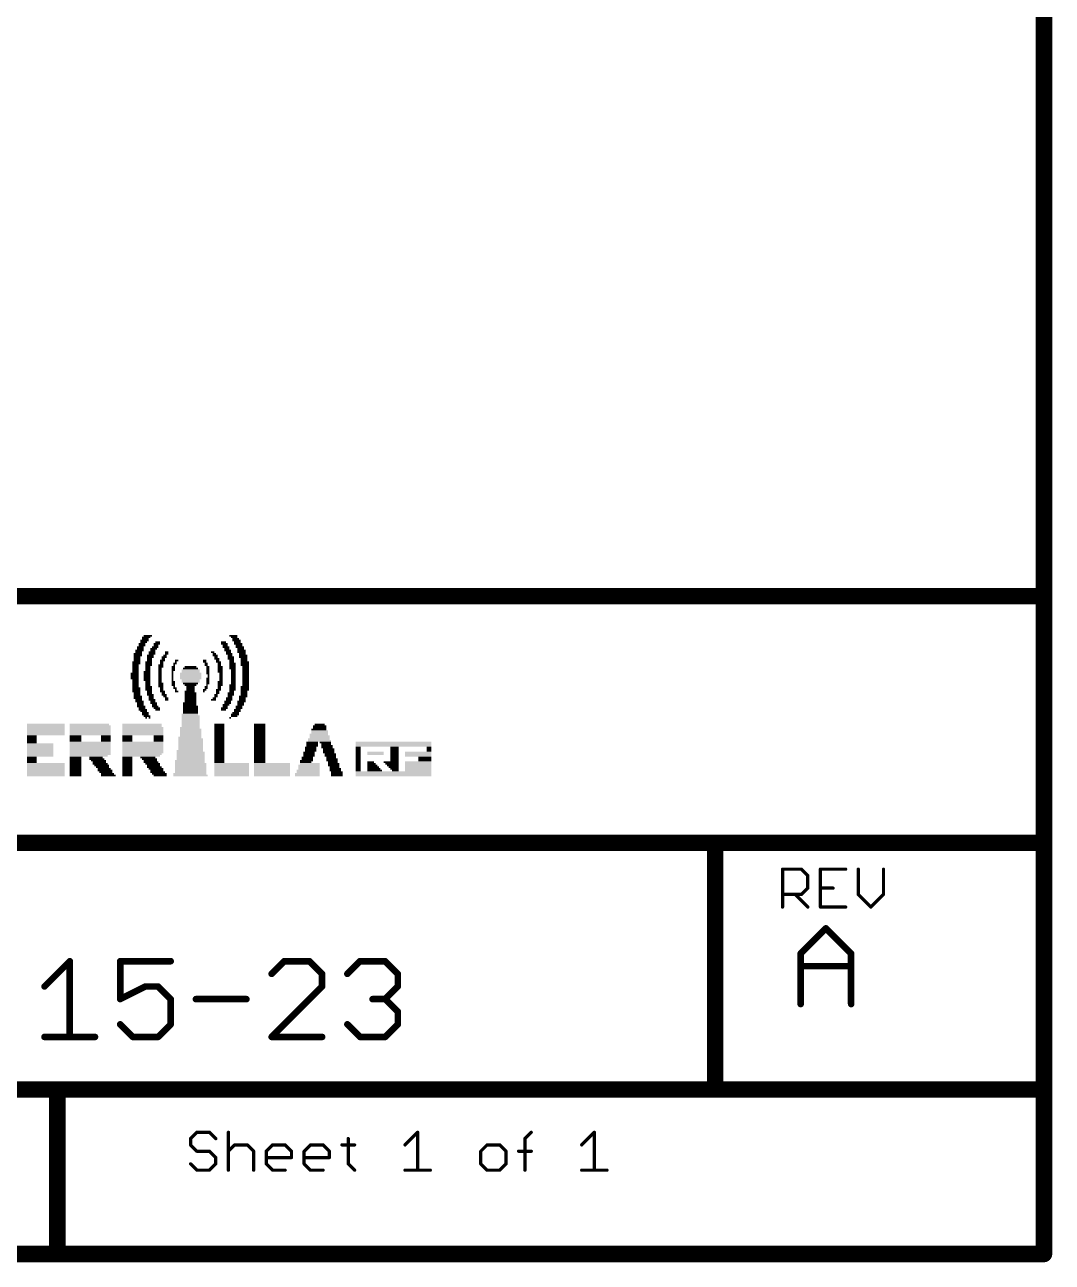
# Model space of a CAD drawing. Extents: x -1.41 to 8.41, y -3.01 to 3.01.
# Drawn here: x 7.16 to 8.41, y -3.01 to -1.505 of the extents above; entities that cross this region are included whole.
import ezdxf

# ---------------------------------------------------------------- set-up
doc = ezdxf.new("R2010")
doc.units = 0
doc.layers.add('52', color=253, linetype='CONTINUOUS')

# ---------------------------------------------------------------- blocks, each defined once
blk = doc.blocks.new('RECT')
blk.add_solid([(-0.5, -0.5), (0.5, -0.5), (-0.5, 0.5), (0.5, 0.5)])

msp = doc.modelspace()

# ---------------------------------------------------------------- linework, layer by layer
at = {"layer": '52'}
for points, const_width in [([(8.4, -2.2), (8.4, 2.4)], 0.02), ([(5.8, -2.2), (8.4, -2.2)], 0.02), ([(8.4, -2.5), (8.4, -2.2)], 0.02), ([(8, -2.5), (6.5, -2.5)], 0.02), ([(8.4, -2.5), (8, -2.5)], 0.02), ([(8, -2.5), (8, -2.8)], 0.02), ([(8.4, -2.8), (8.4, -2.5)], 0.02), ([(8.082, -2.578), (8.082, -2.531961)], 0.004), ([(8.082, -2.531961), (8.10502, -2.531961)], 0.004), ([(8.10502, -2.531961), (8.112693, -2.539634)], 0.004), ([(8.112693, -2.539634), (8.112693, -2.55498)], 0.004), ([(8.158732, -2.531961), (8.128039, -2.531961)], 0.004), ([(8.128039, -2.531961), (8.128039, -2.578)], 0.004), ([(8.174078, -2.531961), (8.174078, -2.562654)], 0.004), ([(8.204771, -2.562654), (8.204771, -2.531961)], 0.004), ([(8.112693, -2.55498), (8.10502, -2.562654)], 0.004), ([(8.128039, -2.55498), (8.143386, -2.55498)], 0.004), ([(8.10502, -2.562654), (8.082, -2.562654)], 0.004), ([(8.097346, -2.562654), (8.112693, -2.578)], 0.004), ([(8.174078, -2.562654), (8.189425, -2.578)], 0.004), ([(8.189425, -2.578), (8.204771, -2.562654)], 0.004), ([(8.128039, -2.578), (8.158732, -2.578)], 0.004), ([(8.104, -2.634614), (8.134693, -2.603921)], 0.008), ([(8.134693, -2.603921), (8.165386, -2.634614)], 0.008), ([(8.104, -2.696), (8.104, -2.634614)], 0.008), ([(8.165386, -2.634614), (8.165386, -2.696)], 0.008), ([(7.184393, -2.674614), (7.215086, -2.643921)], 0.008), ([(7.215086, -2.643921), (7.215086, -2.736)], 0.008), ([(7.337857, -2.643921), (7.276472, -2.643921)], 0.008), ([(7.276472, -2.643921), (7.276472, -2.689961)], 0.008), ([(7.475975, -2.643921), (7.460629, -2.659268)], 0.008), ([(7.506668, -2.643921), (7.475975, -2.643921)], 0.008), ([(7.522015, -2.659268), (7.506668, -2.643921)], 0.008), ([(7.552708, -2.659268), (7.568054, -2.643921)], 0.008), ([(7.568054, -2.643921), (7.598747, -2.643921)], 0.008), ([(7.598747, -2.643921), (7.614093, -2.659268)], 0.008), ([(8.104, -2.649961), (8.165386, -2.649961)], 0.008), ([(7.522015, -2.674614), (7.522015, -2.659268)], 0.008), ([(7.614093, -2.659268), (7.614093, -2.674614)], 0.008), ([(7.276472, -2.689961), (7.307164, -2.674614)], 0.008), ([(7.307164, -2.674614), (7.322511, -2.674614)], 0.008), ([(7.322511, -2.674614), (7.337857, -2.689961)], 0.008), ([(7.460629, -2.736), (7.522015, -2.674614)], 0.008), ([(7.614093, -2.674614), (7.598747, -2.689961)], 0.008), ([(7.337857, -2.689961), (7.337857, -2.720654)], 0.008), ([(7.36855, -2.689961), (7.429936, -2.689961)], 0.008), ([(7.598747, -2.689961), (7.5834, -2.689961)], 0.008), ([(7.598747, -2.689961), (7.614093, -2.705307)], 0.008), ([(7.614093, -2.705307), (7.614093, -2.720654)], 0.008), ([(7.291818, -2.736), (7.276472, -2.720654)], 0.008), ([(7.337857, -2.720654), (7.322511, -2.736)], 0.008), ([(7.568054, -2.736), (7.552708, -2.720654)], 0.008), ([(7.614093, -2.720654), (7.598747, -2.736)], 0.008), ([(7.184393, -2.736), (7.245779, -2.736)], 0.008), ([(7.322511, -2.736), (7.291818, -2.736)], 0.008), ([(7.522015, -2.736), (7.460629, -2.736)], 0.008), ([(7.598747, -2.736), (7.568054, -2.736)], 0.008), ([(6.5, -2.8), (7.2, -2.8)], 0.02), ([(8, -2.8), (7.2, -2.8)], 0.02), ([(7.2, -2.8), (7.2, -3)], 0.02), ([(8.4, -2.8), (8, -2.8)], 0.02), ([(8.4, -3), (8.4, -2.8)], 0.02), ([(7.369673, -2.851961), (7.362, -2.859634)], 0.004), ([(7.362, -2.859634), (7.362, -2.867307)], 0.004), ([(7.38502, -2.851961), (7.369673, -2.851961)], 0.004), ([(7.392693, -2.859634), (7.38502, -2.851961)], 0.004), ([(7.408039, -2.851961), (7.408039, -2.898)], 0.004), ([(7.55383, -2.859634), (7.55383, -2.890327)], 0.004), ([(7.622889, -2.867307), (7.638235, -2.851961)], 0.004), ([(7.638235, -2.851961), (7.638235, -2.898)], 0.004), ([(7.76868, -2.859634), (7.776353, -2.851961)], 0.004), ([(7.76868, -2.898), (7.76868, -2.859634)], 0.004), ([(7.837739, -2.867307), (7.853085, -2.851961)], 0.004), ([(7.853085, -2.851961), (7.853085, -2.898)], 0.004), ([(7.362, -2.867307), (7.369673, -2.87498)], 0.004), ([(7.369673, -2.87498), (7.38502, -2.87498)], 0.004), ([(7.38502, -2.87498), (7.392693, -2.882654)], 0.004), ([(7.408039, -2.87498), (7.415712, -2.867307)], 0.004), ([(7.415712, -2.867307), (7.431059, -2.867307)], 0.004), ([(7.431059, -2.867307), (7.438732, -2.87498)], 0.004), ([(7.438732, -2.87498), (7.438732, -2.898)], 0.004), ([(7.454078, -2.87498), (7.461752, -2.867307)], 0.004), ([(7.454078, -2.890327), (7.454078, -2.87498)], 0.004), ([(7.461752, -2.867307), (7.477098, -2.867307)], 0.004), ([(7.477098, -2.867307), (7.484771, -2.87498)], 0.004), ([(7.484771, -2.87498), (7.484771, -2.882654)], 0.004), ([(7.500118, -2.87498), (7.507791, -2.867307)], 0.004), ([(7.500118, -2.890327), (7.500118, -2.87498)], 0.004), ([(7.507791, -2.867307), (7.523137, -2.867307)], 0.004), ([(7.523137, -2.867307), (7.530811, -2.87498)], 0.004), ([(7.530811, -2.87498), (7.530811, -2.882654)], 0.004), ([(7.546157, -2.867307), (7.561503, -2.867307)], 0.004), ([(7.722641, -2.867307), (7.714968, -2.87498)], 0.004), ([(7.714968, -2.87498), (7.714968, -2.890327)], 0.004), ([(7.737987, -2.867307), (7.722641, -2.867307)], 0.004), ([(7.74566, -2.87498), (7.737987, -2.867307)], 0.004), ([(7.74566, -2.890327), (7.74566, -2.87498)], 0.004), ([(7.761007, -2.87498), (7.776353, -2.87498)], 0.004), ([(7.369673, -2.898), (7.362, -2.890327)], 0.004), ([(7.392693, -2.890327), (7.38502, -2.898)], 0.004), ([(7.392693, -2.882654), (7.392693, -2.890327)], 0.004), ([(7.484771, -2.882654), (7.454078, -2.882654)], 0.004), ([(7.461752, -2.898), (7.454078, -2.890327)], 0.004), ([(7.530811, -2.882654), (7.500118, -2.882654)], 0.004), ([(7.507791, -2.898), (7.500118, -2.890327)], 0.004), ([(7.55383, -2.890327), (7.561503, -2.898)], 0.004), ([(7.714968, -2.890327), (7.722641, -2.898)], 0.004), ([(7.737987, -2.898), (7.74566, -2.890327)], 0.004), ([(7.38502, -2.898), (7.369673, -2.898)], 0.004), ([(7.477098, -2.898), (7.461752, -2.898)], 0.004), ([(7.523137, -2.898), (7.507791, -2.898)], 0.004), ([(7.622889, -2.898), (7.653582, -2.898)], 0.004), ([(7.722641, -2.898), (7.737987, -2.898)], 0.004), ([(7.837739, -2.898), (7.868432, -2.898)], 0.004), ([(6.5, -3), (7.2, -3)], 0.02), ([(7.2, -3), (8.4, -3)], 0.02)]:
    msp.add_lwpolyline(points, dxfattribs=dict(at, const_width=const_width))
for points, const_width in [([(8.405, -2.2, 1), (8.395, -2.2)], 0.01), ([(8.395, -2.2, 1), (8.405, -2.2)], 0.01), ([(8.4, -2.205, 1), (8.4, -2.195)], 0.01), ([(8, -2.495, 1), (8, -2.505)], 0.01), ([(8.005, -2.5, 1), (7.995, -2.5)], 0.01), ([(8, -2.505, 1), (8, -2.495)], 0.01), ([(8.405, -2.5, 1), (8.395, -2.5)], 0.01), ([(8.395, -2.5, 1), (8.405, -2.5)], 0.01), ([(8.4, -2.505, 1), (8.4, -2.495)], 0.01), ([(8.083, -2.531961, 1), (8.081, -2.531961)], 0.002), ([(8.082, -2.530961, 1), (8.082, -2.532961)], 0.002), ([(8.105727, -2.531254, 1), (8.104312, -2.532668)], 0.002), ([(8.10502, -2.532961, 1), (8.10502, -2.530961)], 0.002), ([(8.113693, -2.539634, 1), (8.111693, -2.539634)], 0.002), ([(8.111986, -2.540341, 1), (8.1134, -2.538927)], 0.002), ([(8.128039, -2.530961, 1), (8.128039, -2.532961)], 0.002), ([(8.129039, -2.531961, 1), (8.127039, -2.531961)], 0.002), ([(8.158732, -2.532961, 1), (8.158732, -2.530961)], 0.002), ([(8.175078, -2.531961, 1), (8.173078, -2.531961)], 0.002), ([(8.205771, -2.531961, 1), (8.203771, -2.531961)], 0.002), ([(8.111693, -2.55498, 1), (8.113693, -2.55498)], 0.002), ([(8.1134, -2.555688, 1), (8.111986, -2.554273)], 0.002), ([(8.128039, -2.55398, 1), (8.128039, -2.55598)], 0.002), ([(8.143386, -2.55598, 1), (8.143386, -2.55398)], 0.002), ([(8.082, -2.561654, 1), (8.082, -2.563654)], 0.002), ([(8.098053, -2.561947, 1), (8.096639, -2.563361)], 0.002), ([(8.104312, -2.561947, 1), (8.105727, -2.563361)], 0.002), ([(8.10502, -2.563654, 1), (8.10502, -2.561654)], 0.002), ([(8.174786, -2.561947, 1), (8.173371, -2.563361)], 0.002), ([(8.173078, -2.562654, 1), (8.175078, -2.562654)], 0.002), ([(8.203771, -2.562654, 1), (8.205771, -2.562654)], 0.002), ([(8.205478, -2.563361, 1), (8.204064, -2.561947)], 0.002), ([(8.081, -2.578, 1), (8.083, -2.578)], 0.002), ([(8.111986, -2.578707, 1), (8.1134, -2.577293)], 0.002), ([(8.128039, -2.577, 1), (8.128039, -2.579)], 0.002), ([(8.127039, -2.578, 1), (8.129039, -2.578)], 0.002), ([(8.158732, -2.579, 1), (8.158732, -2.577)], 0.002), ([(8.188718, -2.577293, 1), (8.190132, -2.578707)], 0.002), ([(8.188718, -2.578707, 1), (8.190132, -2.577293)], 0.002), ([(8.136107, -2.602507, 1), (8.133279, -2.605336)], 0.004), ([(8.136107, -2.605336, 1), (8.133279, -2.602507)], 0.004), ([(8.106, -2.634614, 1), (8.102, -2.634614)], 0.004), ([(8.102586, -2.6332, 1), (8.105414, -2.636029)], 0.004), ([(8.167386, -2.634614, 1), (8.163386, -2.634614)], 0.004), ([(8.163971, -2.636029, 1), (8.1668, -2.6332)], 0.004), ([(7.217086, -2.643921, 1), (7.213086, -2.643921)], 0.004), ([(7.2165, -2.645336, 1), (7.213672, -2.642507)], 0.004), ([(7.276472, -2.641921, 1), (7.276472, -2.645921)], 0.004), ([(7.278472, -2.643921, 1), (7.274472, -2.643921)], 0.004), ([(7.337857, -2.645921, 1), (7.337857, -2.641921)], 0.004), ([(7.475975, -2.641921, 1), (7.475975, -2.645921)], 0.004), ([(7.477389, -2.645336, 1), (7.474561, -2.642507)], 0.004), ([(7.508082, -2.642507, 1), (7.505254, -2.645336)], 0.004), ([(7.506668, -2.645921, 1), (7.506668, -2.641921)], 0.004), ([(7.568054, -2.641921, 1), (7.568054, -2.645921)], 0.004), ([(7.569468, -2.645336, 1), (7.56664, -2.642507)], 0.004), ([(7.600161, -2.642507, 1), (7.597333, -2.645336)], 0.004), ([(7.598747, -2.645921, 1), (7.598747, -2.641921)], 0.004), ([(8.104, -2.647961, 1), (8.104, -2.651961)], 0.004), ([(8.165386, -2.651961, 1), (8.165386, -2.647961)], 0.004), ([(7.459215, -2.657854, 1), (7.462043, -2.660682)], 0.004), ([(7.524015, -2.659268, 1), (7.520015, -2.659268)], 0.004), ([(7.5206, -2.660682, 1), (7.523429, -2.657854)], 0.004), ([(7.551293, -2.657854, 1), (7.554122, -2.660682)], 0.004), ([(7.616093, -2.659268, 1), (7.612093, -2.659268)], 0.004), ([(7.612679, -2.660682, 1), (7.615507, -2.657854)], 0.004), ([(7.182979, -2.6732, 1), (7.185807, -2.676029)], 0.004), ([(7.307164, -2.672614, 1), (7.307164, -2.676614)], 0.004), ([(7.308059, -2.676403, 1), (7.30627, -2.672825)], 0.004), ([(7.323925, -2.6732, 1), (7.321097, -2.676029)], 0.004), ([(7.322511, -2.676614, 1), (7.322511, -2.672614)], 0.004), ([(7.520015, -2.674614, 1), (7.524015, -2.674614)], 0.004), ([(7.523429, -2.676029, 1), (7.5206, -2.6732)], 0.004), ([(7.612093, -2.674614, 1), (7.616093, -2.674614)], 0.004), ([(7.615507, -2.676029, 1), (7.612679, -2.6732)], 0.004), ([(7.275577, -2.688172, 1), (7.277366, -2.69175)], 0.004), ([(7.274472, -2.689961, 1), (7.278472, -2.689961)], 0.004), ([(7.339857, -2.689961, 1), (7.335857, -2.689961)], 0.004), ([(7.336443, -2.691375, 1), (7.339272, -2.688547)], 0.004), ([(7.36855, -2.687961, 1), (7.36855, -2.691961)], 0.004), ([(7.429936, -2.691961, 1), (7.429936, -2.687961)], 0.004), ([(7.5834, -2.687961, 1), (7.5834, -2.691961)], 0.004), ([(7.600161, -2.688547, 1), (7.597333, -2.691375)], 0.004), ([(7.597333, -2.688547, 1), (7.600161, -2.691375)], 0.004), ([(7.598747, -2.691961, 1), (7.598747, -2.687961)], 0.004), ([(7.616093, -2.705307, 1), (7.612093, -2.705307)], 0.004), ([(7.612679, -2.706721, 1), (7.615507, -2.703893)], 0.004), ([(8.102, -2.696, 1), (8.106, -2.696)], 0.004), ([(8.163386, -2.696, 1), (8.167386, -2.696)], 0.004), ([(7.277886, -2.719239, 1), (7.275057, -2.722068)], 0.004), ([(7.335857, -2.720654, 1), (7.339857, -2.720654)], 0.004), ([(7.339272, -2.722068, 1), (7.336443, -2.719239)], 0.004), ([(7.554122, -2.719239, 1), (7.551293, -2.722068)], 0.004), ([(7.612093, -2.720654, 1), (7.616093, -2.720654)], 0.004), ([(7.615507, -2.722068, 1), (7.612679, -2.719239)], 0.004), ([(7.184393, -2.734, 1), (7.184393, -2.738)], 0.004), ([(7.213086, -2.736, 1), (7.217086, -2.736)], 0.004), ([(7.245779, -2.738, 1), (7.245779, -2.734)], 0.004), ([(7.291818, -2.734, 1), (7.291818, -2.738)], 0.004), ([(7.290404, -2.737414, 1), (7.293232, -2.734586)], 0.004), ([(7.321097, -2.734586, 1), (7.323925, -2.737414)], 0.004), ([(7.322511, -2.738, 1), (7.322511, -2.734)], 0.004), ([(7.460629, -2.734, 1), (7.460629, -2.738)], 0.004), ([(7.459215, -2.734586, 1), (7.462043, -2.737414)], 0.004), ([(7.522015, -2.738, 1), (7.522015, -2.734)], 0.004), ([(7.568054, -2.734, 1), (7.568054, -2.738)], 0.004), ([(7.56664, -2.737414, 1), (7.569468, -2.734586)], 0.004), ([(7.597333, -2.734586, 1), (7.600161, -2.737414)], 0.004), ([(7.598747, -2.738, 1), (7.598747, -2.734)], 0.004), ([(7.2, -2.795, 1), (7.2, -2.805)], 0.01), ([(7.205, -2.8, 1), (7.195, -2.8)], 0.01), ([(7.2, -2.805, 1), (7.2, -2.795)], 0.01), ([(8, -2.795, 1), (8, -2.805)], 0.01), ([(7.995, -2.8, 1), (8.005, -2.8)], 0.01), ([(8, -2.805, 1), (8, -2.795)], 0.01), ([(8.405, -2.8, 1), (8.395, -2.8)], 0.01), ([(8.395, -2.8, 1), (8.405, -2.8)], 0.01), ([(8.4, -2.805, 1), (8.4, -2.795)], 0.01), ([(7.363, -2.859634, 1), (7.361, -2.859634)], 0.002), ([(7.361293, -2.858927, 1), (7.362707, -2.860341)], 0.002), ([(7.369673, -2.850961, 1), (7.369673, -2.852961)], 0.002), ([(7.37038, -2.852668, 1), (7.368966, -2.851254)], 0.002), ([(7.385727, -2.851254, 1), (7.384312, -2.852668)], 0.002), ([(7.38502, -2.852961, 1), (7.38502, -2.850961)], 0.002), ([(7.391986, -2.860341, 1), (7.3934, -2.858927)], 0.002), ([(7.409039, -2.851961, 1), (7.407039, -2.851961)], 0.002), ([(7.55483, -2.859634, 1), (7.55283, -2.859634)], 0.002), ([(7.639235, -2.851961, 1), (7.637235, -2.851961)], 0.002), ([(7.638942, -2.852668, 1), (7.637528, -2.851254)], 0.002), ([(7.76968, -2.859634, 1), (7.76768, -2.859634)], 0.002), ([(7.767973, -2.858927, 1), (7.769387, -2.860341)], 0.002), ([(7.77706, -2.852668, 1), (7.775646, -2.851254)], 0.002), ([(7.854085, -2.851961, 1), (7.852085, -2.851961)], 0.002), ([(7.853792, -2.852668, 1), (7.852378, -2.851254)], 0.002), ([(7.362707, -2.8666, 1), (7.361293, -2.868014)], 0.002), ([(7.361, -2.867307, 1), (7.363, -2.867307)], 0.002), ([(7.369673, -2.87398, 1), (7.369673, -2.87598)], 0.002), ([(7.368966, -2.875688, 1), (7.37038, -2.874273)], 0.002), ([(7.385727, -2.874273, 1), (7.384312, -2.875688)], 0.002), ([(7.38502, -2.87598, 1), (7.38502, -2.87398)], 0.002), ([(7.407332, -2.874273, 1), (7.408746, -2.875688)], 0.002), ([(7.415712, -2.866307, 1), (7.415712, -2.868307)], 0.002), ([(7.416419, -2.868014, 1), (7.415005, -2.8666)], 0.002), ([(7.431766, -2.8666, 1), (7.430352, -2.868014)], 0.002), ([(7.431059, -2.868307, 1), (7.431059, -2.866307)], 0.002), ([(7.439732, -2.87498, 1), (7.437732, -2.87498)], 0.002), ([(7.438025, -2.875688, 1), (7.439439, -2.874273)], 0.002), ([(7.455078, -2.87498, 1), (7.453078, -2.87498)], 0.002), ([(7.453371, -2.874273, 1), (7.454786, -2.875688)], 0.002), ([(7.461752, -2.866307, 1), (7.461752, -2.868307)], 0.002), ([(7.462459, -2.868014, 1), (7.461044, -2.8666)], 0.002), ([(7.477805, -2.8666, 1), (7.476391, -2.868014)], 0.002), ([(7.477098, -2.868307, 1), (7.477098, -2.866307)], 0.002), ([(7.485771, -2.87498, 1), (7.483771, -2.87498)], 0.002), ([(7.484064, -2.875688, 1), (7.485478, -2.874273)], 0.002), ([(7.501118, -2.87498, 1), (7.499118, -2.87498)], 0.002), ([(7.499411, -2.874273, 1), (7.500825, -2.875688)], 0.002), ([(7.507791, -2.866307, 1), (7.507791, -2.868307)], 0.002), ([(7.508498, -2.868014, 1), (7.507084, -2.8666)], 0.002), ([(7.523844, -2.8666, 1), (7.52243, -2.868014)], 0.002), ([(7.523137, -2.868307, 1), (7.523137, -2.866307)], 0.002), ([(7.531811, -2.87498, 1), (7.529811, -2.87498)], 0.002), ([(7.530103, -2.875688, 1), (7.531518, -2.874273)], 0.002), ([(7.546157, -2.866307, 1), (7.546157, -2.868307)], 0.002), ([(7.561503, -2.868307, 1), (7.561503, -2.866307)], 0.002), ([(7.622182, -2.8666, 1), (7.623596, -2.868014)], 0.002), ([(7.71426, -2.874273, 1), (7.715675, -2.875688)], 0.002), ([(7.715968, -2.87498, 1), (7.713968, -2.87498)], 0.002), ([(7.722641, -2.866307, 1), (7.722641, -2.868307)], 0.002), ([(7.723348, -2.868014, 1), (7.721934, -2.8666)], 0.002), ([(7.738694, -2.8666, 1), (7.73728, -2.868014)], 0.002), ([(7.737987, -2.868307, 1), (7.737987, -2.866307)], 0.002), ([(7.74666, -2.87498, 1), (7.74466, -2.87498)], 0.002), ([(7.744953, -2.875688, 1), (7.746367, -2.874273)], 0.002), ([(7.761007, -2.87398, 1), (7.761007, -2.87598)], 0.002), ([(7.776353, -2.87598, 1), (7.776353, -2.87398)], 0.002), ([(7.837032, -2.8666, 1), (7.838446, -2.868014)], 0.002), ([(7.362707, -2.88962, 1), (7.361293, -2.891034)], 0.002), ([(7.393693, -2.882654, 1), (7.391693, -2.882654)], 0.002), ([(7.391693, -2.890327, 1), (7.393693, -2.890327)], 0.002), ([(7.391986, -2.883361, 1), (7.3934, -2.881947)], 0.002), ([(7.3934, -2.891034, 1), (7.391986, -2.88962)], 0.002), ([(7.454078, -2.881654, 1), (7.454078, -2.883654)], 0.002), ([(7.454786, -2.88962, 1), (7.453371, -2.891034)], 0.002), ([(7.453078, -2.890327, 1), (7.455078, -2.890327)], 0.002), ([(7.483771, -2.882654, 1), (7.485771, -2.882654)], 0.002), ([(7.484771, -2.883654, 1), (7.484771, -2.881654)], 0.002), ([(7.500118, -2.881654, 1), (7.500118, -2.883654)], 0.002), ([(7.500825, -2.88962, 1), (7.499411, -2.891034)], 0.002), ([(7.499118, -2.890327, 1), (7.501118, -2.890327)], 0.002), ([(7.529811, -2.882654, 1), (7.531811, -2.882654)], 0.002), ([(7.530811, -2.883654, 1), (7.530811, -2.881654)], 0.002), ([(7.554537, -2.88962, 1), (7.553123, -2.891034)], 0.002), ([(7.55283, -2.890327, 1), (7.55483, -2.890327)], 0.002), ([(7.715675, -2.88962, 1), (7.71426, -2.891034)], 0.002), ([(7.713968, -2.890327, 1), (7.715968, -2.890327)], 0.002), ([(7.74466, -2.890327, 1), (7.74666, -2.890327)], 0.002), ([(7.746367, -2.891034, 1), (7.744953, -2.88962)], 0.002), ([(7.369673, -2.897, 1), (7.369673, -2.899)], 0.002), ([(7.368966, -2.898707, 1), (7.37038, -2.897293)], 0.002), ([(7.384312, -2.897293, 1), (7.385727, -2.898707)], 0.002), ([(7.38502, -2.899, 1), (7.38502, -2.897)], 0.002), ([(7.407039, -2.898, 1), (7.409039, -2.898)], 0.002), ([(7.437732, -2.898, 1), (7.439732, -2.898)], 0.002), ([(7.461752, -2.897, 1), (7.461752, -2.899)], 0.002), ([(7.461044, -2.898707, 1), (7.462459, -2.897293)], 0.002), ([(7.477098, -2.899, 1), (7.477098, -2.897)], 0.002), ([(7.507791, -2.897, 1), (7.507791, -2.899)], 0.002), ([(7.507084, -2.898707, 1), (7.508498, -2.897293)], 0.002), ([(7.523137, -2.899, 1), (7.523137, -2.897)], 0.002), ([(7.560796, -2.898707, 1), (7.56221, -2.897293)], 0.002), ([(7.622889, -2.897, 1), (7.622889, -2.899)], 0.002), ([(7.637235, -2.898, 1), (7.639235, -2.898)], 0.002), ([(7.653582, -2.899, 1), (7.653582, -2.897)], 0.002), ([(7.722641, -2.897, 1), (7.722641, -2.899)], 0.002), ([(7.721934, -2.898707, 1), (7.723348, -2.897293)], 0.002), ([(7.73728, -2.897293, 1), (7.738694, -2.898707)], 0.002), ([(7.737987, -2.899, 1), (7.737987, -2.897)], 0.002), ([(7.76768, -2.898, 1), (7.76968, -2.898)], 0.002), ([(7.837739, -2.897, 1), (7.837739, -2.899)], 0.002), ([(7.852085, -2.898, 1), (7.854085, -2.898)], 0.002), ([(7.868432, -2.899, 1), (7.868432, -2.897)], 0.002), ([(7.2, -2.995, 1), (7.2, -3.005)], 0.01), ([(7.2, -3.005, 1), (7.2, -2.995)], 0.01), ([(8.4, -3.005, 1), (8.4, -2.995)], 0.01), ([(7.195, -3, 1), (7.205, -3)], 0.01), ([(8.395, -3, 1), (8.405, -3)], 0.01)]:
    msp.add_lwpolyline(points, format="xyb", dxfattribs=dict(at, const_width=const_width))

# ---------------------------------------------------------------- block references
at = {"layer": '52', "yscale": 0.002}
for p, xscale in [((7.303, -2.258), 0.008), ((7.306, -2.254), 0.01), ((7.305, -2.256), 0.008), ((7.308, -2.25), 0.01), ((7.307, -2.252), 0.008), ((7.31, -2.248), 0.01), ((7.321, -2.258), 0.008), ((7.322, -2.256), 0.006), ((7.402, -2.256), 0.006), ((7.403, -2.258), 0.008), ((7.414, -2.248), 0.01), ((7.415, -2.25), 0.008), ((7.417, -2.252), 0.008), ((7.418, -2.254), 0.01), ((7.419, -2.256), 0.008), ((7.42, -2.258), 0.01), ((7.298, -2.27), 0.01), ((7.298, -2.272), 0.01), ((7.3, -2.266), 0.01), ((7.299, -2.268), 0.008), ((7.301, -2.262), 0.008), ((7.301, -2.264), 0.008), ((7.303, -2.26), 0.008), ((7.313, -2.272), 0.008), ((7.315, -2.268), 0.008), ((7.315, -2.27), 0.008), ((7.317, -2.264), 0.008), ((7.316, -2.266), 0.006), ((7.319, -2.262), 0.008), ((7.32, -2.26), 0.006), ((7.331, -2.272), 0.004), ((7.333, -2.268), 0.004), ((7.333, -2.27), 0.004), ((7.389, -2.268), 0.004), ((7.391, -2.27), 0.004), ((7.392, -2.272), 0.006), ((7.404, -2.26), 0.006), ((7.405, -2.262), 0.008), ((7.406, -2.264), 0.006), ((7.407, -2.266), 0.008), ((7.408, -2.268), 0.006), ((7.409, -2.27), 0.008), ((7.41, -2.272), 0.006), ((7.421, -2.26), 0.008), ((7.422, -2.262), 0.01), ((7.423, -2.264), 0.008), ((7.424, -2.266), 0.01), ((7.424, -2.268), 0.01), ((7.425, -2.27), 0.008), ((7.426, -2.272), 0.01), ((7.296, -2.28), 0.01), ((7.296, -2.282), 0.01), ((7.295, -2.284), 0.008), ((7.295, -2.286), 0.008), ((7.295, -2.288), 0.008), ((7.297, -2.274), 0.008), ((7.297, -2.276), 0.008), ((7.297, -2.278), 0.008), ((7.311, -2.28), 0.008), ((7.311, -2.282), 0.008), ((7.311, -2.284), 0.008), ((7.31, -2.286), 0.006), ((7.31, -2.288), 0.006), ((7.313, -2.274), 0.008), ((7.312, -2.276), 0.006), ((7.312, -2.278), 0.006), ((7.326, -2.284), 0.006), ((7.326, -2.286), 0.006), ((7.325, -2.288), 0.004), ((7.328, -2.278), 0.006), ((7.327, -2.28), 0.004), ((7.327, -2.282), 0.004), ((7.33, -2.274), 0.006), ((7.329, -2.276), 0.004), ((7.341, -2.286), 0.004), ((7.341, -2.288), 0.004), ((7.343, -2.282), 0.004), ((7.342, -2.284), 0.002), ((7.345, -2.278), 0.004), ((7.344, -2.28), 0.002), ((7.362, -2.288), 0.018), ((7.362, -2.286), 0.014), ((7.379, -2.278), 0.004), ((7.379, -2.28), 0.004), ((7.381, -2.282), 0.004), ((7.381, -2.284), 0.004), ((7.383, -2.286), 0.004), ((7.383, -2.288), 0.004), ((7.393, -2.274), 0.004), ((7.394, -2.276), 0.006), ((7.395, -2.278), 0.004), ((7.396, -2.28), 0.006), ((7.397, -2.282), 0.004), ((7.397, -2.284), 0.004), ((7.398, -2.286), 0.006), ((7.398, -2.288), 0.006), ((7.411, -2.274), 0.008), ((7.411, -2.276), 0.008), ((7.412, -2.278), 0.006), ((7.412, -2.28), 0.006), ((7.413, -2.282), 0.008), ((7.413, -2.284), 0.008), ((7.413, -2.286), 0.008), ((7.413, -2.288), 0.008), ((7.426, -2.274), 0.01), ((7.427, -2.276), 0.008), ((7.427, -2.278), 0.008), ((7.428, -2.28), 0.01), ((7.428, -2.282), 0.01), ((7.428, -2.284), 0.01), ((7.429, -2.286), 0.008), ((7.429, -2.288), 0.008), ((7.294, -2.294), 0.01), ((7.294, -2.296), 0.01), ((7.294, -2.298), 0.01), ((7.294, -2.3), 0.01), ((7.295, -2.29), 0.008), ((7.295, -2.292), 0.008), ((7.295, -2.302), 0.008), ((7.309, -2.292), 0.008), ((7.309, -2.294), 0.008), ((7.309, -2.296), 0.008), ((7.309, -2.298), 0.008), ((7.309, -2.3), 0.008), ((7.309, -2.302), 0.008), ((7.31, -2.29), 0.006), ((7.325, -2.29), 0.004), ((7.325, -2.292), 0.004), ((7.325, -2.294), 0.004), ((7.325, -2.296), 0.004), ((7.325, -2.298), 0.004), ((7.325, -2.3), 0.004), ((7.325, -2.302), 0.004), ((7.341, -2.29), 0.004), ((7.34, -2.292), 0.002), ((7.34, -2.294), 0.002), ((7.34, -2.296), 0.002), ((7.34, -2.298), 0.002), ((7.34, -2.3), 0.002), ((7.34, -2.302), 0.002), ((7.362, -2.294), 0.026), ((7.362, -2.296), 0.026), ((7.362, -2.298), 0.026), ((7.362, -2.3), 0.026), ((7.362, -2.29), 0.022), ((7.362, -2.292), 0.022), ((7.362, -2.302), 0.022), ((7.383, -2.29), 0.004), ((7.383, -2.292), 0.004), ((7.383, -2.294), 0.004), ((7.383, -2.3), 0.004), ((7.383, -2.302), 0.004), ((7.384, -2.296), 0.002), ((7.384, -2.298), 0.002), ((7.398, -2.29), 0.006), ((7.398, -2.292), 0.006), ((7.399, -2.294), 0.004), ((7.399, -2.296), 0.004), ((7.399, -2.298), 0.004), ((7.399, -2.3), 0.004), ((7.399, -2.302), 0.004), ((7.414, -2.29), 0.006), ((7.414, -2.292), 0.006), ((7.414, -2.294), 0.006), ((7.414, -2.296), 0.006), ((7.414, -2.298), 0.006), ((7.414, -2.3), 0.006), ((7.414, -2.302), 0.006), ((7.429, -2.29), 0.008), ((7.429, -2.292), 0.008), ((7.429, -2.294), 0.008), ((7.429, -2.296), 0.008), ((7.429, -2.298), 0.008), ((7.429, -2.3), 0.008), ((7.429, -2.302), 0.008), ((7.295, -2.304), 0.008), ((7.295, -2.306), 0.008), ((7.295, -2.308), 0.008), ((7.295, -2.31), 0.008), ((7.296, -2.312), 0.01), ((7.296, -2.314), 0.01), ((7.296, -2.316), 0.01), ((7.297, -2.318), 0.008), ((7.31, -2.304), 0.006), ((7.31, -2.306), 0.006), ((7.31, -2.308), 0.006), ((7.311, -2.31), 0.008), ((7.311, -2.312), 0.008), ((7.311, -2.314), 0.008), ((7.312, -2.316), 0.006), ((7.312, -2.318), 0.006), ((7.325, -2.304), 0.004), ((7.326, -2.306), 0.006), ((7.326, -2.308), 0.006), ((7.326, -2.31), 0.006), ((7.327, -2.312), 0.004), ((7.327, -2.314), 0.004), ((7.328, -2.316), 0.006), ((7.329, -2.318), 0.004), ((7.341, -2.304), 0.004), ((7.341, -2.306), 0.004), ((7.341, -2.308), 0.004), ((7.342, -2.31), 0.002), ((7.343, -2.312), 0.004), ((7.344, -2.314), 0.002), ((7.345, -2.316), 0.004), ((7.362, -2.304), 0.022), ((7.362, -2.306), 0.018), ((7.362, -2.308), 0.014), ((7.361, -2.316), 0.012), ((7.362, -2.318), 0.014), ((7.362, -2.31), 0.01), ((7.362, -2.312), 0.01), ((7.362, -2.314), 0.01), ((7.379, -2.314), 0.004), ((7.378, -2.316), 0.002), ((7.381, -2.31), 0.004), ((7.381, -2.312), 0.004), ((7.383, -2.304), 0.004), ((7.383, -2.306), 0.004), ((7.382, -2.308), 0.002), ((7.396, -2.314), 0.006), ((7.395, -2.316), 0.004), ((7.395, -2.318), 0.004), ((7.398, -2.304), 0.006), ((7.398, -2.306), 0.006), ((7.398, -2.308), 0.006), ((7.397, -2.31), 0.004), ((7.397, -2.312), 0.004), ((7.411, -2.318), 0.008), ((7.413, -2.308), 0.008), ((7.413, -2.31), 0.008), ((7.413, -2.312), 0.008), ((7.413, -2.314), 0.008), ((7.412, -2.316), 0.006), ((7.414, -2.304), 0.006), ((7.414, -2.306), 0.006), ((7.428, -2.31), 0.01), ((7.428, -2.312), 0.01), ((7.428, -2.314), 0.01), ((7.427, -2.316), 0.008), ((7.427, -2.318), 0.008), ((7.429, -2.304), 0.008), ((7.429, -2.306), 0.008), ((7.429, -2.308), 0.008), ((7.297, -2.32), 0.008), ((7.298, -2.322), 0.01), ((7.298, -2.324), 0.01), ((7.299, -2.326), 0.008), ((7.3, -2.328), 0.01), ((7.301, -2.33), 0.008), ((7.301, -2.332), 0.008), ((7.313, -2.32), 0.008), ((7.314, -2.322), 0.006), ((7.314, -2.324), 0.006), ((7.315, -2.326), 0.008), ((7.316, -2.328), 0.006), ((7.317, -2.33), 0.008), ((7.318, -2.332), 0.006), ((7.33, -2.32), 0.006), ((7.331, -2.322), 0.004), ((7.333, -2.324), 0.004), ((7.333, -2.326), 0.004), ((7.361, -2.33), 0.016), ((7.361, -2.332), 0.016), ((7.362, -2.32), 0.014), ((7.362, -2.322), 0.014), ((7.362, -2.324), 0.014), ((7.362, -2.326), 0.014), ((7.362, -2.328), 0.014), ((7.39, -2.326), 0.006), ((7.391, -2.324), 0.004), ((7.393, -2.32), 0.004), ((7.393, -2.322), 0.004), ((7.405, -2.332), 0.008), ((7.407, -2.328), 0.008), ((7.407, -2.33), 0.008), ((7.409, -2.324), 0.008), ((7.409, -2.326), 0.008), ((7.411, -2.32), 0.008), ((7.41, -2.322), 0.006), ((7.424, -2.328), 0.01), ((7.423, -2.33), 0.008), ((7.423, -2.332), 0.008), ((7.426, -2.322), 0.01), ((7.425, -2.324), 0.008), ((7.425, -2.326), 0.008), ((7.427, -2.32), 0.008), ((7.302, -2.334), 0.01), ((7.303, -2.336), 0.008), ((7.304, -2.338), 0.01), ((7.305, -2.34), 0.008), ((7.307, -2.342), 0.008), ((7.307, -2.344), 0.008), ((7.309, -2.346), 0.008), ((7.308, -2.348), 0.002), ((7.312, -2.348), 0.002), ((7.319, -2.334), 0.008), ((7.321, -2.336), 0.008), ((7.322, -2.338), 0.006), ((7.361, -2.344), 0.02), ((7.362, -2.346), 0.022), ((7.362, -2.348), 0.022), ((7.362, -2.334), 0.018), ((7.362, -2.336), 0.018), ((7.362, -2.338), 0.018), ((7.362, -2.34), 0.018), ((7.362, -2.342), 0.018), ((7.403, -2.336), 0.008), ((7.402, -2.338), 0.006), ((7.404, -2.334), 0.006), ((7.41, -2.348), 0.002), ((7.416, -2.344), 0.01), ((7.415, -2.346), 0.008), ((7.417, -2.342), 0.008), ((7.419, -2.338), 0.008), ((7.419, -2.34), 0.008), ((7.421, -2.334), 0.008), ((7.421, -2.336), 0.008), ((7.186, -2.356), 0.046), ((7.186, -2.358), 0.046), ((7.186, -2.36), 0.046), ((7.186, -2.362), 0.046), ((7.239, -2.356), 0.048), ((7.24, -2.358), 0.05), ((7.24, -2.36), 0.05), ((7.24, -2.362), 0.05), ((7.303, -2.356), 0.048), ((7.303, -2.358), 0.048), ((7.304, -2.36), 0.05), ((7.304, -2.362), 0.05), ((7.361, -2.36), 0.024), ((7.362, -2.362), 0.026), ((7.362, -2.35), 0.022), ((7.362, -2.352), 0.022), ((7.362, -2.354), 0.022), ((7.362, -2.356), 0.022), ((7.362, -2.358), 0.022), ((7.397, -2.356), 0.012), ((7.397, -2.358), 0.012), ((7.397, -2.36), 0.012), ((7.397, -2.362), 0.012), ((7.446, -2.356), 0.014), ((7.446, -2.358), 0.014), ((7.446, -2.36), 0.014), ((7.446, -2.362), 0.014), ((7.518, -2.362), 0.018), ((7.519, -2.358), 0.016), ((7.519, -2.36), 0.016), ((7.519, -2.356), 0.012), ((7.186, -2.364), 0.046), ((7.186, -2.366), 0.046), ((7.186, -2.368), 0.046), ((7.169, -2.37), 0.012), ((7.169, -2.372), 0.012), ((7.169, -2.374), 0.012), ((7.169, -2.376), 0.012), ((7.169, -2.378), 0.012), ((7.24, -2.364), 0.05), ((7.24, -2.366), 0.05), ((7.24, -2.368), 0.05), ((7.222, -2.37), 0.014), ((7.222, -2.372), 0.014), ((7.222, -2.374), 0.014), ((7.222, -2.376), 0.014), ((7.24, -2.378), 0.05), ((7.259, -2.37), 0.012), ((7.259, -2.372), 0.012), ((7.259, -2.374), 0.012), ((7.259, -2.376), 0.012), ((7.304, -2.364), 0.05), ((7.304, -2.366), 0.05), ((7.304, -2.368), 0.05), ((7.285, -2.37), 0.012), ((7.285, -2.372), 0.012), ((7.285, -2.374), 0.012), ((7.285, -2.376), 0.012), ((7.304, -2.378), 0.05), ((7.323, -2.37), 0.012), ((7.323, -2.372), 0.012), ((7.323, -2.374), 0.012), ((7.323, -2.376), 0.012), ((7.361, -2.372), 0.028), ((7.362, -2.374), 0.03), ((7.362, -2.376), 0.03), ((7.362, -2.378), 0.03), ((7.362, -2.364), 0.026), ((7.362, -2.366), 0.026), ((7.362, -2.368), 0.026), ((7.362, -2.37), 0.026), ((7.397, -2.364), 0.012), ((7.397, -2.366), 0.012), ((7.397, -2.368), 0.012), ((7.397, -2.37), 0.012), ((7.397, -2.372), 0.012), ((7.397, -2.374), 0.012), ((7.397, -2.376), 0.012), ((7.397, -2.378), 0.012), ((7.446, -2.364), 0.014), ((7.446, -2.366), 0.014), ((7.446, -2.368), 0.014), ((7.446, -2.37), 0.014), ((7.446, -2.372), 0.014), ((7.446, -2.374), 0.014), ((7.446, -2.376), 0.014), ((7.446, -2.378), 0.014), ((7.51, -2.378), 0.014), ((7.518, -2.374), 0.026), ((7.519, -2.376), 0.028), ((7.518, -2.368), 0.022), ((7.519, -2.37), 0.024), ((7.519, -2.372), 0.024), ((7.519, -2.364), 0.02), ((7.519, -2.366), 0.02), ((7.526, -2.378), 0.014), ((7.609, -2.378), 0.092), ((7.179, -2.38), 0.032), ((7.179, -2.382), 0.032), ((7.179, -2.384), 0.032), ((7.179, -2.386), 0.032), ((7.179, -2.388), 0.032), ((7.179, -2.39), 0.032), ((7.179, -2.392), 0.032), ((7.24, -2.38), 0.05), ((7.24, -2.382), 0.05), ((7.24, -2.384), 0.05), ((7.24, -2.386), 0.05), ((7.24, -2.388), 0.05), ((7.24, -2.39), 0.05), ((7.24, -2.392), 0.05), ((7.304, -2.38), 0.05), ((7.304, -2.382), 0.05), ((7.304, -2.384), 0.05), ((7.304, -2.386), 0.05), ((7.304, -2.388), 0.05), ((7.304, -2.39), 0.05), ((7.303, -2.392), 0.048), ((7.361, -2.388), 0.032), ((7.362, -2.39), 0.034), ((7.362, -2.392), 0.034), ((7.362, -2.38), 0.03), ((7.362, -2.382), 0.03), ((7.362, -2.384), 0.03), ((7.362, -2.386), 0.03), ((7.397, -2.38), 0.012), ((7.397, -2.382), 0.012), ((7.397, -2.384), 0.012), ((7.397, -2.386), 0.012), ((7.397, -2.388), 0.012), ((7.397, -2.39), 0.012), ((7.397, -2.392), 0.012), ((7.446, -2.38), 0.014), ((7.446, -2.382), 0.014), ((7.446, -2.384), 0.014), ((7.446, -2.386), 0.014), ((7.446, -2.388), 0.014), ((7.446, -2.39), 0.014), ((7.446, -2.392), 0.014), ((7.506, -2.39), 0.014), ((7.506, -2.392), 0.014), ((7.508, -2.384), 0.014), ((7.508, -2.386), 0.014), ((7.508, -2.388), 0.014), ((7.51, -2.38), 0.014), ((7.51, -2.382), 0.014), ((7.527, -2.38), 0.012), ((7.528, -2.382), 0.014), ((7.528, -2.384), 0.014), ((7.53, -2.386), 0.014), ((7.53, -2.388), 0.014), ((7.53, -2.39), 0.014), ((7.532, -2.392), 0.014), ((7.609, -2.38), 0.092), ((7.609, -2.382), 0.092), ((7.566, -2.384), 0.006), ((7.566, -2.386), 0.006), ((7.566, -2.388), 0.006), ((7.566, -2.39), 0.006), ((7.566, -2.392), 0.006), ((7.587, -2.39), 0.02), ((7.587, -2.392), 0.02), ((7.61, -2.384), 0.01), ((7.61, -2.386), 0.01), ((7.61, -2.388), 0.01), ((7.61, -2.39), 0.01), ((7.61, -2.392), 0.01), ((7.639, -2.39), 0.032), ((7.639, -2.392), 0.032), ((7.652, -2.384), 0.006), ((7.652, -2.386), 0.006), ((7.652, -2.388), 0.006), ((7.179, -2.394), 0.032), ((7.169, -2.396), 0.012), ((7.169, -2.398), 0.012), ((7.169, -2.4), 0.012), ((7.169, -2.402), 0.012), ((7.186, -2.404), 0.046), ((7.186, -2.406), 0.046), ((7.186, -2.408), 0.046), ((7.238, -2.394), 0.046), ((7.222, -2.396), 0.014), ((7.222, -2.398), 0.014), ((7.222, -2.4), 0.014), ((7.222, -2.402), 0.014), ((7.222, -2.404), 0.014), ((7.222, -2.406), 0.014), ((7.222, -2.408), 0.014), ((7.247, -2.396), 0.016), ((7.248, -2.398), 0.018), ((7.25, -2.4), 0.018), ((7.251, -2.402), 0.016), ((7.252, -2.404), 0.018), ((7.254, -2.406), 0.018), ((7.255, -2.408), 0.016), ((7.302, -2.394), 0.046), ((7.285, -2.396), 0.012), ((7.285, -2.398), 0.012), ((7.285, -2.4), 0.012), ((7.285, -2.402), 0.012), ((7.285, -2.404), 0.012), ((7.285, -2.406), 0.012), ((7.285, -2.408), 0.012), ((7.31, -2.396), 0.018), ((7.312, -2.398), 0.018), ((7.313, -2.4), 0.016), ((7.314, -2.402), 0.018), ((7.316, -2.404), 0.018), ((7.317, -2.406), 0.016), ((7.318, -2.408), 0.018), ((7.361, -2.4), 0.036), ((7.361, -2.402), 0.036), ((7.362, -2.404), 0.038), ((7.362, -2.406), 0.038), ((7.362, -2.408), 0.038), ((7.362, -2.394), 0.034), ((7.362, -2.396), 0.034), ((7.362, -2.398), 0.034), ((7.397, -2.394), 0.012), ((7.397, -2.396), 0.012), ((7.397, -2.398), 0.012), ((7.397, -2.4), 0.012), ((7.397, -2.402), 0.012), ((7.412, -2.404), 0.042), ((7.412, -2.406), 0.042), ((7.412, -2.408), 0.042), ((7.446, -2.394), 0.014), ((7.446, -2.396), 0.014), ((7.446, -2.398), 0.014), ((7.446, -2.4), 0.014), ((7.446, -2.402), 0.014), ((7.461, -2.404), 0.044), ((7.461, -2.406), 0.044), ((7.461, -2.408), 0.044), ((7.506, -2.406), 0.026), ((7.506, -2.408), 0.026), ((7.503, -2.4), 0.016), ((7.502, -2.402), 0.014), ((7.507, -2.404), 0.024), ((7.504, -2.396), 0.014), ((7.504, -2.398), 0.014), ((7.506, -2.394), 0.014), ((7.532, -2.394), 0.014), ((7.533, -2.396), 0.012), ((7.534, -2.398), 0.014), ((7.534, -2.4), 0.014), ((7.535, -2.402), 0.012), ((7.536, -2.404), 0.014), ((7.536, -2.406), 0.014), ((7.537, -2.408), 0.012), ((7.566, -2.394), 0.006), ((7.566, -2.396), 0.006), ((7.566, -2.398), 0.006), ((7.566, -2.4), 0.006), ((7.566, -2.402), 0.006), ((7.566, -2.404), 0.006), ((7.566, -2.406), 0.006), ((7.566, -2.408), 0.006), ((7.581, -2.402), 0.008), ((7.582, -2.404), 0.01), ((7.583, -2.406), 0.012), ((7.584, -2.408), 0.014), ((7.606, -2.402), 0.018), ((7.607, -2.404), 0.016), ((7.608, -2.406), 0.014), ((7.609, -2.408), 0.012), ((7.61, -2.394), 0.01), ((7.61, -2.396), 0.01), ((7.61, -2.398), 0.01), ((7.61, -2.4), 0.01), ((7.639, -2.394), 0.032), ((7.639, -2.402), 0.032), ((7.639, -2.404), 0.032), ((7.639, -2.406), 0.032), ((7.639, -2.408), 0.032), ((7.647, -2.396), 0.016), ((7.647, -2.398), 0.016), ((7.647, -2.4), 0.016), ((7.186, -2.41), 0.046), ((7.186, -2.412), 0.046), ((7.186, -2.414), 0.046), ((7.186, -2.416), 0.046), ((7.186, -2.418), 0.046), ((7.222, -2.41), 0.014), ((7.222, -2.412), 0.014), ((7.222, -2.414), 0.014), ((7.222, -2.416), 0.014), ((7.222, -2.418), 0.014), ((7.257, -2.41), 0.016), ((7.258, -2.412), 0.018), ((7.259, -2.414), 0.016), ((7.261, -2.416), 0.016), ((7.262, -2.418), 0.018), ((7.285, -2.41), 0.012), ((7.285, -2.412), 0.012), ((7.285, -2.414), 0.012), ((7.285, -2.416), 0.012), ((7.285, -2.418), 0.012), ((7.32, -2.41), 0.018), ((7.321, -2.412), 0.016), ((7.322, -2.414), 0.018), ((7.324, -2.416), 0.018), ((7.325, -2.418), 0.016), ((7.361, -2.416), 0.04), ((7.362, -2.418), 0.042), ((7.362, -2.41), 0.038), ((7.362, -2.412), 0.038), ((7.362, -2.414), 0.038), ((7.412, -2.41), 0.042), ((7.412, -2.412), 0.042), ((7.412, -2.414), 0.042), ((7.412, -2.416), 0.042), ((7.412, -2.418), 0.042), ((7.461, -2.41), 0.044), ((7.461, -2.412), 0.044), ((7.461, -2.414), 0.044), ((7.461, -2.416), 0.044), ((7.461, -2.418), 0.044), ((7.504, -2.416), 0.03), ((7.504, -2.418), 0.03), ((7.505, -2.412), 0.028), ((7.505, -2.414), 0.028), ((7.506, -2.41), 0.026), ((7.538, -2.41), 0.014), ((7.538, -2.412), 0.014), ((7.54, -2.414), 0.014), ((7.54, -2.416), 0.014), ((7.54, -2.418), 0.014), ((7.566, -2.41), 0.006), ((7.566, -2.412), 0.006), ((7.609, -2.414), 0.092), ((7.609, -2.416), 0.092), ((7.609, -2.418), 0.092), ((7.585, -2.41), 0.016), ((7.586, -2.412), 0.018), ((7.61, -2.41), 0.01), ((7.611, -2.412), 0.008), ((7.639, -2.41), 0.032), ((7.639, -2.412), 0.032)]:
    msp.add_blockref('RECT', p, dxfattribs=dict(at, xscale=xscale))

doc.saveas('drawing.dxf')
